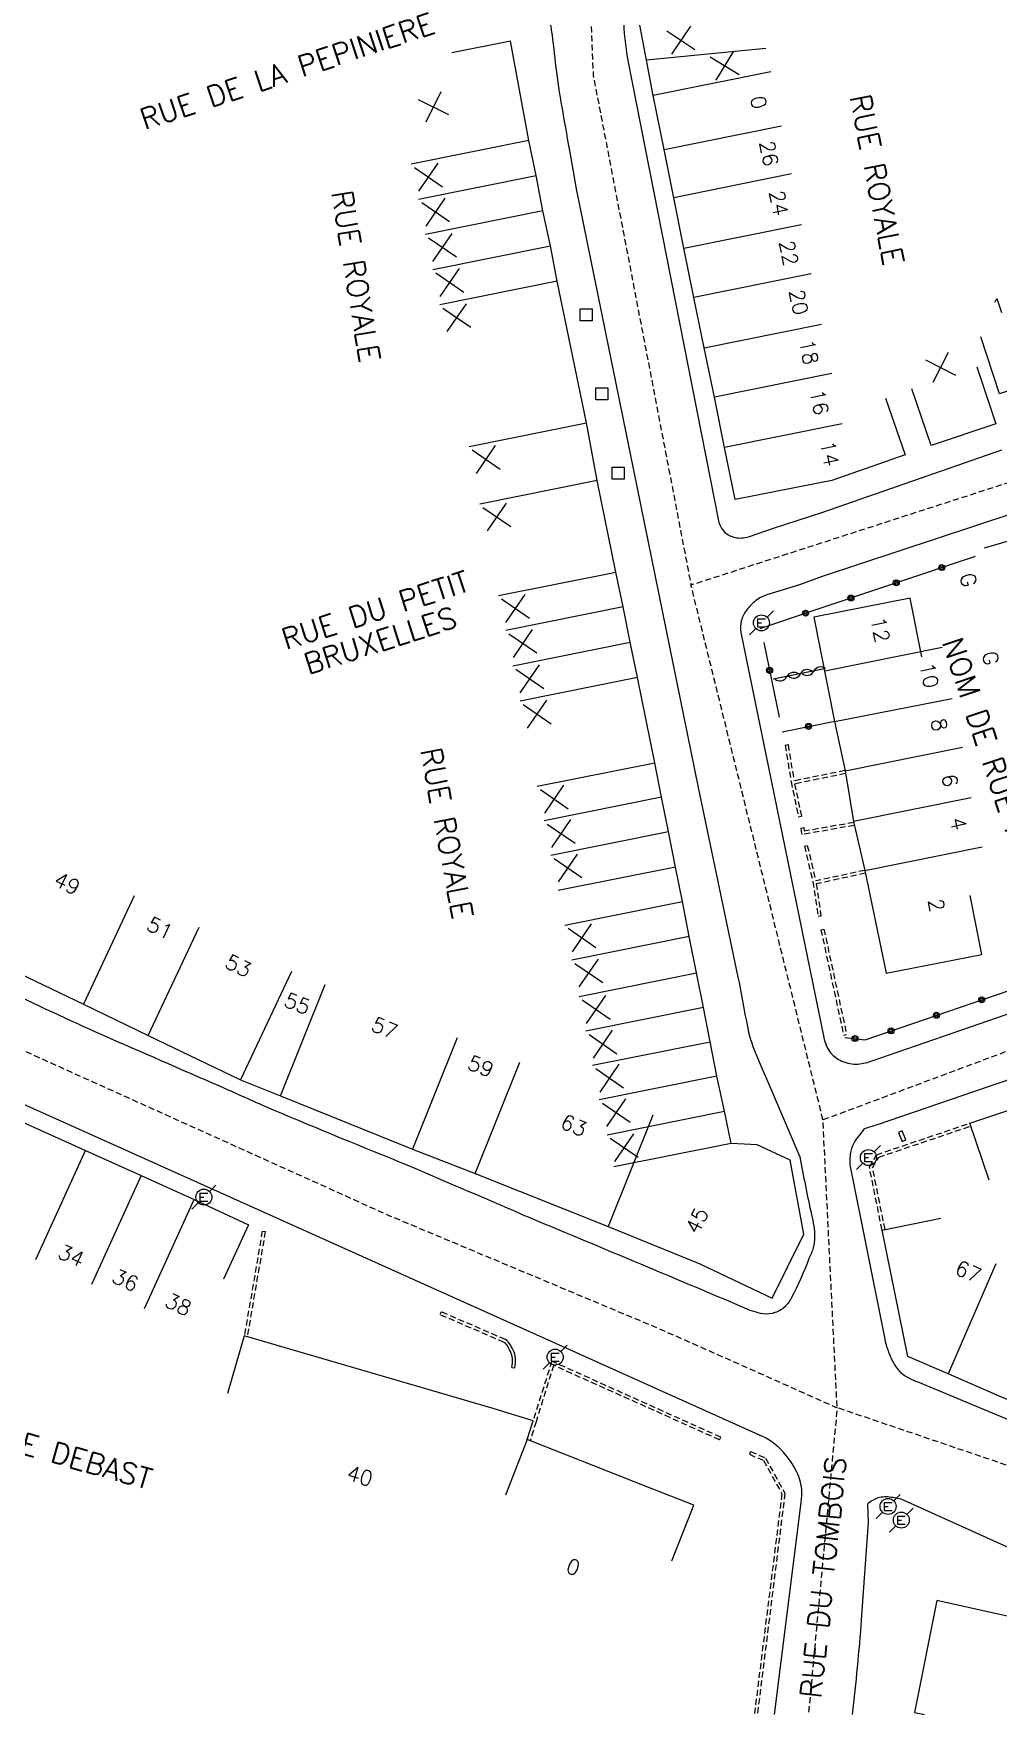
# Model space of a CAD drawing. Header units: millimetres. Extents: x 100999 to 102001, y 122000 to 123000.
# Drawn here: x 101439.1 to 101519.7, y 122000 to 122140.3 of the extents above; entities that cross this region are included whole.
import ezdxf
from ezdxf.enums import TextEntityAlignment as Align

# ---------------------------------------------------------------- set-up
doc = ezdxf.new("R2010")
doc.units = ezdxf.units.MM
doc.linetypes.add('DASHED', pattern=[0.75, 0.5, -0.25])
doc.layers.get('0').update_dxf_attribs({"linetype": 'CONTINUOUS'})
for name, color, linetype in [('W0001', 6, 'DASHED'), ('W0008', 7, 'CONTINUOUS'), ('W0100', 7, 'CONTINUOUS'), ('W0112', 1, 'DASHED'), ('W0310', 3, 'CONTINUOUS'), ('W0322', 7, 'CONTINUOUS'), ('W0471', 7, 'CONTINUOUS'), ('W0989', 7, 'CONTINUOUS'), ('W0991', 7, 'CONTINUOUS'), ('W1102', 7, 'CONTINUOUS')]:
    doc.layers.add(name, color=color, linetype=linetype)
doc.styles.get("Standard").update_dxf_attribs({"font": 'romans.shx', "width": 0.85})

# ---------------------------------------------------------------- blocks, each defined once
blk = doc.blocks.new('t310o')
at = {"color": 0, "linetype": 'Continuous'}
for centre, start, end in [((-0.5, 0.38), 216.8699, 323.1304), ((0.5, -0.37), 36.8699, 143.1303)]:
    blk.add_arc(centre, 0.625, start, end, dxfattribs=at)
blk = doc.blocks.new('T471')
for p, q in [((-0.333334, 0.333334), (-0.333334, -0.333334)), ((-0.333334, 0.333334), (0.333334, 0.333334)), ((-0.333334, 0), (0, 0)), ((0.500001, 0.500001), (1.000002, 1.000002)), ((-0.500001, -0.500001), (-1.000002, -1.000002)), ((-0.333334, -0.333334), (0.333334, -0.333334))]:
    blk.add_line(p, q)
blk.add_ellipse((0, 0), major_axis=(0.471405, 0.471405), ratio=1, start_param=5.4977871438, end_param=11.780972451)
blk = doc.blocks.new('t112o')
at = {"color": 0, "linetype": 'Continuous'}
for p, q in [((-0.5, 0.5), (0.5, 0.5)), ((-0.5, -0.5), (-0.5, 0.5)), ((0.5, 0.5), (0.5, -0.5)), ((0.5, -0.5), (-0.5, -0.5))]:
    blk.add_line(p, q, dxfattribs=at)
blk = doc.blocks.new('t322o')
at = {"color": 0, "linetype": 'Continuous'}
for radius in [0.25, 0.15]:
    blk.add_circle((0, 0), radius, dxfattribs=at)
blk = doc.blocks.new('t991o')
at = {"color": 0, "linetype": 'Continuous'}
for p, q in [((-1, 1), (1, -1)), ((-1, -1), (1, 1))]:
    blk.add_line(p, q, dxfattribs=at)

msp = doc.modelspace()

# ---------------------------------------------------------------- linework, layer by layer
at = {"layer": 'W0001', "flags": 128}
for points in [[(101486.03, 122155.86), (101485.33, 122149.78), (101485.82, 122136.86), (101493.99, 122094.29), (101493.99, 122094.29)], [(101505.01, 122049.64), (101493.99, 122094.29), (101520.48, 122102.84), (101520.48, 122102.84)], [(101352.29, 122082.94), (101411.83, 122067.35), (101468.83, 122041.63), (101491.51, 122032.13), (101506.19, 122025.6), (101503.79, 122000)], [(101564.74, 122023.42), (101532.06, 122016.83), (101506.19, 122025.6), (101505.18, 122046.07), (101505.01, 122049.64), (101534.8, 122060.76), (101534.8, 122060.76)]]:
    msp.add_lwpolyline(points, dxfattribs=at)
at = {"layer": 'W0008', "flags": 128}
for points in [[(101488.98, 122155.2, 0.017929), (101488.24, 122148.69, 0.0135), (101488.12, 122146.35, 0.0218), (101488.17, 122143.96, 0.0018), (101488.23, 122143.06, 0.0012), (101488.39, 122140.71, 0.0293), (101488.73, 122138.06), (101496.29, 122099.65, 0.1527), (101496.8, 122098.7, 0.136), (101497.67, 122098.26, 0.1343), (101498.79, 122098.31), (101500.89, 122099.02), (101505, 122100.36), (101519.93, 122105.57), (101519.93, 122105.57)], [(101482.23, 122141.29, 0.0014), (101482.39, 122140.2, -0.0029), (101482.75, 122137.11, 0.0116), (101483.28, 122133.75, -0.001), (101483.89, 122130.25), (101484.39, 122127.35), (101494.58, 122077.38), (101497.91, 122061.55, -0.0032), (101498.61, 122057.87, 0.0493), (101499.27, 122055.47), (101499.89, 122053.95), (101500.49, 122052.6), (101503.07, 122046.55, 0.0075), (101504.05, 122041.71, -0.0195), (101504.24, 122040.79, -0.0386), (101504.3, 122039.83, -0.0604), (101504.2, 122038.95, -0.0486), (101503.84, 122038.07, -0.0346), (101502.35, 122034.75, -0.033), (101502.07, 122034.31, -0.0306), (101501.89, 122034.1, -0.1187), (101501, 122033.54, -0.1054), (101500, 122033.44, -0.0775), (101498.49, 122033.92, 0.0011), (101479.97, 122041.69, 0.0026), (101469.66, 122046.11, -0.0047), (101458.43, 122050.75, -0.0015), (101454.65, 122052.44, -0.0002), (101444.89, 122056.69, -0.0059), (101436.51, 122060.58, 0.0041)], [(101524.01, 122099.86, 0.0574), (101522.13, 122100.37, 0.1082), (101520.95, 122100.29), (101504.94, 122094.99), (101503.05, 122094.31), (101500.33, 122093.47, 0.096), (101499.3, 122092.89, 0.063), (101498.64, 122092.2, 0.0954), (101498.19, 122091.29, 0.1135), (101498.15, 122090.32), (101505.08, 122056.5, 0.1112), (101505.59, 122055.31, 0.1106), (101506.43, 122054.61, 0.1194), (101507.76, 122054.29, 0.0822), (101509.02, 122054.52), (101533.82, 122063.11), (101533.82, 122063.11)], [(101500.97, 122000), (101503.16, 122017.47, 0.0326), (101503.25, 122018.51, 0.0681), (101503.11, 122019.49, 0.0427), (101502.82, 122020.22, 0.0603), (101501.91, 122021.65, 0.0547), (101500.88, 122022.65, 0.0601), (101499.97, 122023.21), (101483.01, 122030.82), (101409.11, 122064.02, 0.0083)], [(101535.78, 122058.4), (101530.02, 122056.22), (101509.52, 122049.21), (101508.45, 122048.88), (101508, 122048.3, 0.0429), (101507.58, 122047.7, 0.0681), (101507.28, 122046.77, 0.0705), (101507.3, 122045.59), (101510.04, 122032.03, -0.0087), (101510.14, 122031.48, 0.0398), (101510.3, 122030.77, 0.0122), (101510.39, 122030.51, 0.0231), (101510.82, 122029.48, 0.0905), (101511.49, 122028.55, 0.0857), (101512.94, 122027.75), (101527.69, 122021.6, 0.0604), (101528.55, 122021.39, 0.0263), (101531.61, 122021.07, 0.0259), (101534.44, 122021.09, 0.0338), (101537.44, 122021.44, 0.0297), (101539.82, 122022.06), (101566.86, 122030.69), (101566.86, 122030.69)], [(101553.88, 122000), (101549.44, 122001.57, -0.002), (101546.63, 122002.58, -0.0036), (101543.38, 122003.78, -0.0159), (101538.4, 122005.81), (101523.55, 122012.55), (101511.8, 122017.86, 0.0781), (101510.7, 122018.12, 0.1023), (101509.6, 122018.08, 0.0832), (101508.72, 122017.56), (101508.77, 122016.02), (101508.21, 122007.9, -0.008715), (101507.45, 122000, 0.0004)]]:
    msp.add_lwpolyline(points, format="xyb", dxfattribs=at)
at = {"layer": 'W0100', "flags": 128}
for points in [[(101510.24, 122109.87), (101511.88, 122105.15), (101505.74, 122103.01), (101497.67, 122101.43), (101496.8, 122105.75), (101495.94, 122109.97), (101495.09, 122114.08), (101494.23, 122118.29), (101493.4, 122122.4), (101492.56, 122126.62), (101491.75, 122130.64), (101490.84, 122135.14), (101490.28, 122138.11), (101489.66, 122141.33), (101490.47, 122146.17), (101491.17, 122150.84), (101492, 122155.42), (101492.02, 122155.7)], [(101433.21, 122064.11), (101443.26, 122059.29), (101448.67, 122056.67), (101456.39, 122052.98), (101459.71, 122051.65), (101470.74, 122047.2), (101475.97, 122045.15), (101487.07, 122040.74), (101494.72, 122037.61), (101500.76, 122034.76), (101503.41, 122040.09), (101502.26, 122046.27), (101499.51, 122047.55), (101497.35, 122047.67), (101496.8, 122050.35), (101496.14, 122053.28), (101495.58, 122056.16), (101495.02, 122059.01), (101494.45, 122061.9), (101493.85, 122064.94), (101493.27, 122067.87), (101492.7, 122070.74), (101492.1, 122073.71), (101491.54, 122076.57), (101490.96, 122079.45), (101489.53, 122086.55), (101488.92, 122089.5), (101488.34, 122092.46), (101487.72, 122095.37), (101486.17, 122103.01), (101485.27, 122107.81), (101482.82, 122119.65), (101482.25, 122122.59), (101481.62, 122125.52), (101481.05, 122128.47), (101480.45, 122131.39), (101478.92, 122139.69), (101474.01, 122138.7), (101474.01, 122138.7)], [(101517.85, 122112.49), (101519.45, 122107.75), (101514.04, 122105.92), (101512.44, 122110.65), (101512.44, 122110.65)], [(101513.27, 122088.28), (101512.3, 122093.19), (101504.25, 122091.6), (101505.98, 122082.88), (101506.85, 122078.77), (101507.57, 122074.53), (101508.5, 122070.44), (101510.29, 122061.87), (101518.27, 122063.45), (101517.3, 122068.36), (101517.3, 122068.36)], [(101429.38, 122048.06), (101430.42, 122052.95), (101443.43, 122047.08), (101448.08, 122044.99), (101452.5, 122042.99), (101457.04, 122040.88), (101454.97, 122036.33), (101454.97, 122036.33)], [(101518.87, 122044.61), (101517.26, 122049.35), (101521.1, 122050.65), (101525.79, 122048.91), (101525.79, 122048.91)], [(101511.93, 122047.97), (101511.63, 122048.71), (101511.32, 122048.58), (101511.62, 122047.84), (101511.93, 122047.97), (101511.93, 122047.97)], [(101537.99, 122028.04), (101538.19, 122023.04), (101528.81, 122022.66), (101524.27, 122024.68), (101519.67, 122026.6), (101515.47, 122028.43), (101512.1, 122029.88), (101509.94, 122040.43), (101514.84, 122041.43), (101514.84, 122041.43)], [(101492.4, 122012.82), (101494.23, 122017.47), (101490.38, 122018.98), (101480.32, 122022.94), (101480.81, 122024.51), (101477.48, 122025.53), (101456.7, 122031.59), (101455.3, 122026.79), (101455.3, 122026.79)], [(101538.9, 122000), (101540.39, 122003.39), (101538.45, 122004.24), (101533.77, 122005.21), (101514.51, 122009.51), (101512.66, 122000.17), (101513.49, 122000)]]:
    msp.add_lwpolyline(points, dxfattribs=at)
at = {"layer": 'W0100'}
for points in [[(101530.8, 122117.85), (101528.92, 122117.18), (101528.25, 122113.06), (101523.97, 122111.65), (101519.75, 122110.25), (101518.18, 122115)], [(101524.48, 122094.55), (101523.26, 122098.76), (101518.46, 122097.37)]]:
    msp.add_lwpolyline(points, dxfattribs=at)
at = {"layer": 'W0112'}
for p, q in [((101501.85, 122080.92), (101502.09, 122080.96)), ((101501.85, 122080.92), (101502.34, 122077.88)), ((101502.09, 122080.96), (101502.59, 122077.93)), ((101506.84, 122078.79), (101502.59, 122077.93)), ((101506.89, 122078.54), (101502.64, 122077.68)), ((101502.34, 122077.88), (101502.97, 122074.9)), ((101502.64, 122077.68), (101503.21, 122074.95)), ((101503.21, 122074.95), (101502.97, 122074.9)), ((101503.15, 122073.98), (101503.4, 122074.03)), ((101503.15, 122073.98), (101503.2, 122073.7)), ((101507.64, 122074.21), (101503.25, 122073.46)), ((101503.4, 122074.03), (101503.45, 122073.74)), ((101507.59, 122074.45), (101503.45, 122073.74)), ((101503.2, 122073.7), (101503.25, 122073.46)), ((101503.46, 122072.49), (101503.7, 122072.54)), ((101503.46, 122072.49), (101504.16, 122069.53)), ((101503.7, 122072.54), (101504.41, 122069.58)), ((101508.5, 122070.46), (101504.41, 122069.58)), ((101508.55, 122070.22), (101504.45, 122069.34)), ((101504.16, 122069.53), (101504.6, 122066.62)), ((101504.45, 122069.34), (101504.84, 122066.65)), ((101504.84, 122066.65), (101504.6, 122066.62)), ((101504.84, 122065.51), (101505.09, 122065.56)), ((101504.84, 122065.51), (101506.73, 122056.7)), ((101505.09, 122065.56), (101506.98, 122056.75)), ((101506.73, 122056.7), (101506.98, 122056.75)), ((101509.48, 122046.72), (101517.26, 122049.35)), ((101509.66, 122046.52), (101517.34, 122049.11)), ((101508.89, 122045.67), (101509.48, 122046.72)), ((101509.15, 122045.63), (101509.66, 122046.52)), ((101509.94, 122040.43), (101508.89, 122045.67)), ((101510.19, 122040.48), (101509.15, 122045.63)), ((101458.2, 122040.35), (101456.7, 122031.59)), ((101458.44, 122040.31), (101456.95, 122031.52)), ((101458.2, 122040.35), (101458.44, 122040.31)), ((101473.12, 122033.61), (101473.02, 122033.38)), ((101478.39, 122031.06), (101473.02, 122033.38)), ((101478.49, 122031.29), (101473.12, 122033.61)), ((101478.47, 122031.01), (101478.39, 122031.06)), ((101478.54, 122030.94), (101478.47, 122031.01)), ((101478.62, 122031.21), (101478.49, 122031.29)), ((101478.62, 122030.85), (101478.54, 122030.94)), ((101478.73, 122031.11), (101478.62, 122031.21)), ((101478.69, 122030.73), (101478.62, 122030.85)), ((101478.76, 122030.6), (101478.69, 122030.73)), ((101478.82, 122030.99), (101478.73, 122031.11)), ((101478.85, 122030.44), (101478.76, 122030.6)), ((101478.91, 122030.86), (101478.82, 122030.99)), ((101478.93, 122030.29), (101478.85, 122030.44)), ((101478.98, 122030.72), (101478.91, 122030.86)), ((101479.07, 122030.56), (101478.98, 122030.72)), ((101479.15, 122030.4), (101479.07, 122030.56)), ((101479.22, 122030.24), (101479.15, 122030.4)), ((101478.99, 122030.14), (101478.93, 122030.29)), ((101479.04, 122030), (101478.99, 122030.14)), ((101479.02, 122028.97), (101479.05, 122029.16)), ((101479.07, 122029.86), (101479.04, 122030)), ((101479.05, 122029.16), (101479.08, 122029.35)), ((101479.09, 122029.7), (101479.07, 122029.86)), ((101479.08, 122029.35), (101479.09, 122029.53)), ((101479.09, 122029.53), (101479.09, 122029.7)), ((101479.28, 122030.07), (101479.22, 122030.24)), ((101479.27, 122028.93), (101479.3, 122029.13)), ((101479.32, 122029.91), (101479.28, 122030.07)), ((101479.3, 122029.13), (101479.33, 122029.33)), ((101479.34, 122029.72), (101479.32, 122029.91)), ((101479.33, 122029.33), (101479.34, 122029.52)), ((101479.34, 122029.52), (101479.34, 122029.72)), ((101482.36, 122029.48), (101480.81, 122024.51)), ((101482.51, 122029.14), (101481.05, 122024.43)), ((101496.48, 122023.14), (101482.36, 122029.48)), ((101496.38, 122022.92), (101482.51, 122029.14)), ((101479.02, 122028.97), (101479.27, 122028.93)), ((101481.05, 122024.43), (101480.56, 122022.85)), ((101496.38, 122022.92), (101496.48, 122023.14)), ((101498.97, 122021.94), (101498.87, 122021.71)), ((101498.87, 122021.71), (101500.04, 122021.2)), ((101498.97, 122021.94), (101500.22, 122021.39)), ((101500.04, 122021.2), (101501.58, 122018.42)), ((101500.22, 122021.39), (101501.83, 122018.47)), ((101501.58, 122018.42), (101499.28, 122000)), ((101501.83, 122018.47), (101499.53, 122000))]:
    msp.add_line(p, q, dxfattribs=at)
at = {"layer": 'W0310'}
msp.add_line((101505.13, 122087.28), (101500.86, 122086.41), dxfattribs=at)
at = {"layer": 'W0322'}
for p, q in [((101500.08, 122089.49), (101501.35, 122083.25)), ((101501.59, 122082.03), (101506.01, 122082.93))]:
    msp.add_line(p, q, dxfattribs=at)
at = {"layer": 'W0322', "flags": 128}
for points in [[(101499.76, 122090.66), (101504.02, 122092.09), (101517.75, 122096.69)], [(101506.83, 122056.51), (101508.52, 122056.32), (101533.37, 122064.83), (101533.37, 122064.83)]]:
    msp.add_lwpolyline(points, dxfattribs=at)
at = {"layer": 'W1102'}
for p, q in [((101500.24, 122139.07), (101490.28, 122138.11)), ((101500.65, 122137.13), (101490.84, 122135.14)), ((101491.75, 122130.64), (101501.55, 122132.62)), ((101480.45, 122131.39), (101470.64, 122129.42)), ((101502.37, 122128.6), (101492.56, 122126.62)), ((101471.25, 122126.5), (101481.05, 122128.47)), ((101481.62, 122125.52), (101471.82, 122123.55)), ((101493.4, 122122.4), (101503.21, 122124.38)), ((101472.44, 122120.62), (101482.25, 122122.59)), ((101504.03, 122120.27), (101494.23, 122118.29)), ((101482.82, 122119.65), (101473.02, 122117.68)), ((101495.09, 122114.08), (101504.89, 122116.07)), ((101505.74, 122111.95), (101495.94, 122109.97)), ((101475.46, 122105.84), (101485.27, 122107.81)), ((101506.6, 122107.74), (101496.8, 122105.75)), ((101486.17, 122103.01), (101476.37, 122101.04)), ((101477.92, 122093.4), (101487.72, 122095.37)), ((101488.34, 122092.46), (101478.54, 122090.49)), ((101479.12, 122087.53), (101488.92, 122089.5)), ((101514.97, 122089.07), (101505.17, 122087.08)), ((101489.53, 122086.55), (101479.72, 122084.58)), ((101505.98, 122082.88), (101515.79, 122084.82)), ((101506.85, 122078.77), (101516.65, 122080.76)), ((101481.16, 122077.48), (101490.96, 122079.45)), ((101491.54, 122076.57), (101481.74, 122074.6)), ((101517.37, 122076.52), (101507.57, 122074.53)), ((101482.3, 122071.74), (101492.1, 122073.71)), ((101508.5, 122070.44), (101518.3, 122072.43)), ((101492.7, 122070.74), (101482.9, 122068.77)), ((101447.51, 122068.34), (101443.26, 122059.29)), ((101483.46, 122065.9), (101493.27, 122067.87)), ((101448.67, 122056.67), (101452.92, 122065.72)), ((101493.85, 122064.94), (101484.04, 122062.97)), ((101460.64, 122062.03), (101456.39, 122052.98)), ((101484.65, 122059.93), (101494.45, 122061.9)), ((101459.71, 122051.65), (101463.44, 122060.93)), ((101495.02, 122059.01), (101485.21, 122057.04)), ((101474.46, 122056.48), (101470.74, 122047.2)), ((101485.78, 122054.19), (101495.58, 122056.16)), ((101475.97, 122045.15), (101479.69, 122054.44)), ((101496.14, 122053.28), (101486.33, 122051.31)), ((101487, 122048.38), (101496.8, 122050.35)), ((101490.79, 122050.02), (101487.07, 122040.74)), ((101497.35, 122047.67), (101487.54, 122045.7)), ((101439.3, 122037.98), (101443.43, 122047.08)), ((101448.08, 122044.99), (101443.95, 122035.88)), ((101448.37, 122033.88), (101452.5, 122042.99)), ((101519.43, 122037.61), (101515.47, 122028.43)), ((101480.32, 122022.94), (101478.49, 122018.29))]:
    msp.add_line(p, q, dxfattribs=at)

# ---------------------------------------------------------------- block references
at = {"layer": 'W0112'}
for p in [(101485.25, 122116.84), (101486.55, 122110.24), (101487.9, 122103.61)]:
    msp.add_blockref('t112o', p, dxfattribs=at)
at = {"layer": 'W0310', "rotation": 191.4332610954418}
for p in [(101501.99, 122086.64), (101503.12, 122086.87), (101504.25, 122087.1)]:
    msp.add_blockref('t310o', p, dxfattribs=at)
at = {"layer": 'W0322'}
for p, rotation in [((101514.93, 122095.74), 18.52593028003617), ((101507.34, 122093.2), 18.52593028003617), ((101511.13, 122094.47), 18.52593028003617), ((101503.55, 122091.93), 18.58072085245199), ((101500.55, 122087.16), 281.5154635405844), ((101503.8, 122082.48), 11.43300970820937), ((101518.26, 122059.65), 18.9045277675204), ((101514.48, 122058.36), 18.9045277675204), ((101510.69, 122057.06), 18.9045277675204), ((101507.68, 122056.42), 18.9045277675204)]:
    msp.add_blockref('t322o', p, dxfattribs=dict(at, rotation=rotation))
at = {"layer": 'W0471'}
for p in [(101499.87, 122091.12), (101508.8, 122046.48), (101453.32, 122043.18), (101482.65, 122029.83), (101510.44, 122017.36), (101511.55, 122016.22)]:
    msp.add_blockref('T471', p, dxfattribs=at)
at = {"layer": 'W0991'}
for p, rotation in [((101493.15, 122139.77), 281.0756684850606), ((101496.81, 122137.65), 283.6887573239523), ((101472.47, 122134.2), 288.6805418860454), ((101472.07, 122128.34), 10.46513774327765), ((101472.67, 122125.42), 10.46513774327765), ((101473.24, 122122.47), 10.46513774327765), ((101473.86, 122119.54), 10.46513774327765), ((101474.44, 122116.6), 10.46513774327765), ((101514.82, 122112.44), 287.9600932003479), ((101476.88, 122104.76), 10.46513774327765), ((101477.79, 122099.96), 10.46513774327765), ((101479.34, 122092.32), 10.46513774327765), ((101479.96, 122089.41), 10.46513774327765), ((101480.54, 122086.45), 10.46513774327765), ((101481.14, 122083.5), 10.46513774327765), ((101482.58, 122076.4), 10.46513774327765), ((101483.16, 122073.53), 10.46513774327765), ((101483.72, 122070.66), 10.46513774327765), ((101484.89, 122064.83), 10.46513774327765), ((101485.46, 122061.89), 10.46513774327765), ((101486.07, 122058.85), 10.46513774327765), ((101486.64, 122055.96), 10.46513774327765), ((101487.2, 122053.11), 10.46513774327765), ((101487.76, 122050.23), 10.46513774327765), ((101488.42, 122047.31), 10.46513774327765)]:
    msp.add_blockref('t991o', p, dxfattribs=dict(at, rotation=rotation))

# ---------------------------------------------------------------- texts
at = {"layer": 'W0989'}
for s, rotation, p in [('RUE DE LA PEPINIERE', 18.5127, (101460.27, 122137.18)), ('RUE ROYALE', 281.346, (101509.51, 122128.13)), ('RUE ROYALE', 279.3996, (101466.01, 122120.06)), ('RUE DU PETIT', 17.8721, (101467.63, 122092.19)), ('BRUXELLES', 17.8721, (101468.04, 122089.65)), ('NOM DE RUE INCONNU', 288.5686, (101520.01, 122077.1)), ('RUE ROYALE', 280.8017, (101473.6, 122073.56)), ('RUE DEBAST', 343.8378, (101441.96, 122021.59)), ('RUE DU TOMBOIS', 83.9929, (101505.03, 122011.45))]:
    msp.add_text(s, height=1.75, rotation=rotation, dxfattribs=at).set_placement(p, align=Align.MIDDLE)
at = {"layer": 'W0991'}
for s, rotation, p in [('0', 281.3688, (101499.63, 122134.57)), ('26', 281.4522, (101500.49, 122130.32)), ('24', 281.2613, (101501.32, 122126.17)), ('22', 281.2794, (101502.15, 122122)), ('20', 281.6337, (101502.98, 122117.9)), ('1', 18.3141, (101519.66, 122117.6)), ('18', 281.6579, (101503.84, 122113.74)), ('16', 281.4976, (101504.7, 122109.55)), ('14', 281.3714, (101505.56, 122105.27)), ('G', 286.097, (101517.15, 122094.71)), ('12', 281.2004, (101509.79, 122090.56)), ('G', 282.4542, (101519, 122088.18)), ('10', 281.2004, (101513.88, 122086.75)), ('8', 281.9179, (101514.72, 122082.61)), ('6', 279.6664, (101515.61, 122077.96)), ('4', 282.8246, (101516.32, 122074.37)), ('49', 334.3902, (101441.91, 122069.36)), ('2', 281.7796, (101514.47, 122067.56)), ('51', 334.2083, (101449.66, 122065.63)), ('53', 334.4288, (101456.2, 122062.49)), ('55', 338.1778, (101461.13, 122059.34)), ('57', 338.006, (101468.41, 122057.3)), ('59', 338.7076, (101476.44, 122054.1)), ('63', 337.0182, (101484.2, 122049.17)), ('45', 63.5134, (101494.48, 122041.22)), ('34', 335.7429, (101442.26, 122038.29)), ('67', 336.7303, (101517.14, 122036.96)), ('36', 335.5986, (101446.78, 122036.25)), ('38', 335.1575, (101451.2, 122034.22)), ('40', 343.6205, (101466.36, 122019.9)), ('0', 338.5244, (101484.16, 122012.3))]:
    msp.add_text(s, height=1.25, rotation=rotation, dxfattribs=at).set_placement(p, align=Align.MIDDLE)

doc.saveas('drawing.dxf')
